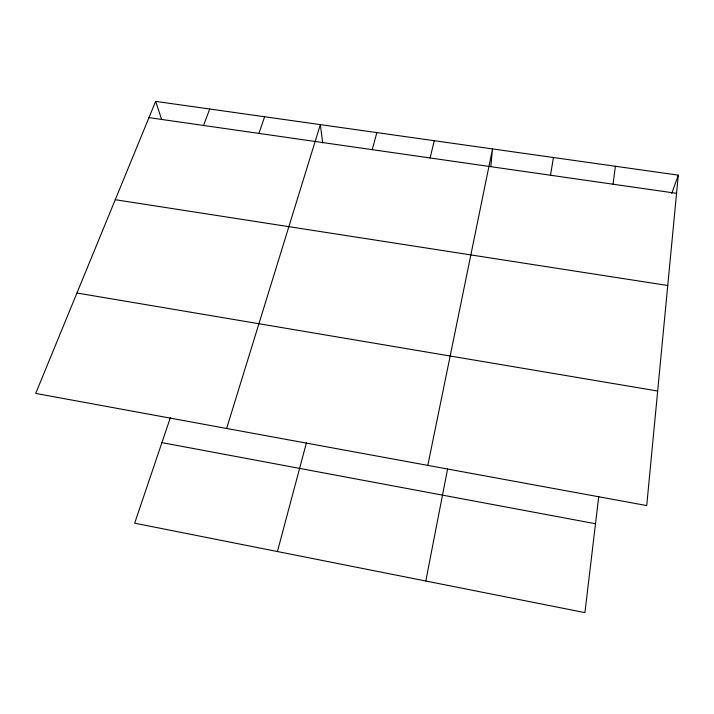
<?xml version="1.0" encoding="UTF-8"?>
<svg xmlns="http://www.w3.org/2000/svg" width="714" height="714" viewBox="0 0 714 714"><rect width="100%" height="100%" fill="white"/><g stroke="black" fill="none" stroke-linecap="round" stroke-linejoin="round"><path stroke-width="1.07" d="M490.821 166.514L492.517 148.923L427.802 465.394M678.3 175.144L646.723 505.574L35.7 393.423L155.643 101.379L678.3 175.144L671.722 193.556M598.76 496.364L584.918 612.621L134.66 523.183L170.45 417.395M613.023 184.203L615.388 166.264M550.485 175.233L553.466 157.526M425.794 581.017L447.58 469.009M430.123 157.964L434.255 140.703M277.416 551.538L306.449 442.734M372.199 149.654L376.867 132.599M226.615 428.471L320.336 124.62L322.701 142.952M258.923 133.402L264.626 116.757M203.544 125.459L209.737 109.01M148.967 117.632L676.56 193.324M115.257 199.706L667.76 285.493M76.942 293.008L657.674 391.04M161.908 442.635L595.503 523.746M155.643 101.379L161.614 119.336"/></g></svg>
